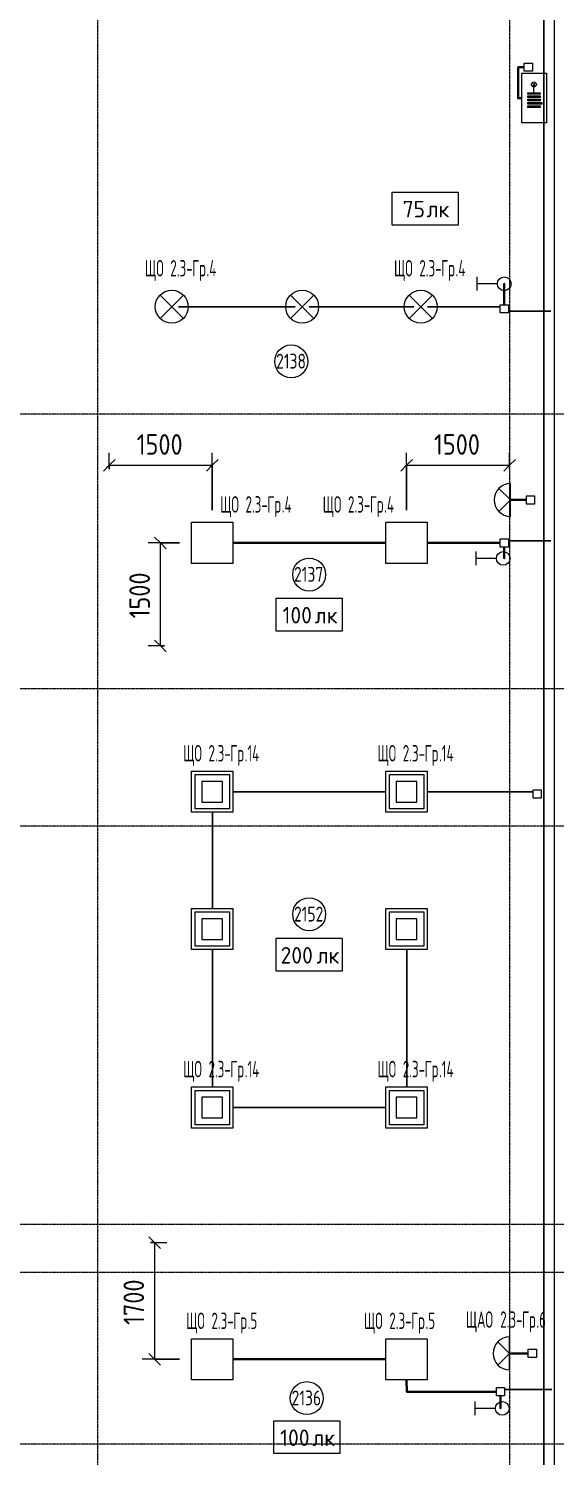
# Model space of a CAD drawing. Header units: millimetres. Extents: x -4730 to 98194, y -4296 to 93388.
# Drawn here: x 76995 to 84669, y 13820 to 34616 of the extents above; entities that cross this region are included whole.
import ezdxf

# ---------------------------------------------------------------- set-up
doc = ezdxf.new("R2010")
doc.units = ezdxf.units.MM
doc.linetypes.add('Линия сетки', pattern=[22.225, 12.7, -3.175, 3.175, -3.175])
for name, color, linetype, lineweight, true_color in [('Кабельные лотки', 5, 'Continuous', 25, 0x0000ff), ('Короба', 7, 'Continuous', 25, 0x008000), ('Типовые аннотации', 5, 'Continuous', 18, 0x0000ff)]:
    doc.layers.add(name, color=color, linetype=linetype, lineweight=lineweight, true_color=true_color)
for name, color, linetype, lineweight in [('Марки помещений', 7, 'Continuous', 9), ('Марки силовых электроприборов', 7, 'Continuous', 9), ('Осевая линия', 7, 'Continuous', 18), ('Оси', 7, 'Continuous', 9), ('Провода', 7, 'Continuous', 35), ('Размеры', 7, 'Continuous', 9), ('Размеры-120', 7, 'Continuous', 9)]:
    doc.layers.add(name, color=color, linetype=linetype, lineweight=lineweight)
doc.styles.add('GOST Common', font='GOST_Common.ttf', dxfattribs={"width": 0.6, "height": 240})
doc.styles.add('GOST Common_2', font='GOST_Common.ttf', dxfattribs={"height": 240})
doc.styles.add('GOST Common_3', font='GOST_Common.ttf', dxfattribs={"width": 0.9, "height": 300})
doc.styles.add('GOST Common_4', font='GOST_Common.ttf', dxfattribs={"width": 0.8, "height": 216})
doc.dimstyles.new('ADSK_Проверочный', dxfattribs={"dimscale": 304.8, "dimtxt": 301.714499, "dimasz": 0.556693, "dimexe": 0.590551, "dimexo": 0.590551, "dimgap": 0.19685, "dimtad": 1, "dimdec": 3, "dimrnd": 0.001, "dimdsep": 46, "dimtxsty": 'GOST Common_3', "dimblk1": 'OBLIQUE', "dimblk2": 'OBLIQUE', "dimsah": 1, "dimcen": 0.09, "dimazin": 0, "dimtfac": 1, "dimtdec": 4, "dimtix": 1, "dimtmove": 0, "dimatfit": 3, "dimfxl": 1, "dimtvp": 1, "dimtolj": 1, "dimtzin": 0, "dimarcsym": 2})

# ---------------------------------------------------------------- blocks, each defined once
blk = doc.blocks.new('DIMBLOCK254-2-й этаж')
at = {"layer": 'Размеры-120'}
for p, q in [((78170, 28197), (78170, 28437)), ((78170, 28257), (78255, 28342)), ((79670, 27602), (79670, 28437)), ((79670, 28257), (79755, 28342)), ((78170, 28257), (78085, 28172)), ((78170, 28257), (79670, 28257)), ((78170, 28257), (78170, 28197)), ((79670, 28257), (79585, 28172)), ((79670, 28257), (79670, 27602))]:
    blk.add_line(p, q, dxfattribs=at)
at = {"layer": 'Размеры-120', "color": 0, "insert": (78570, 28709), "char_height": 300, "width": 840.71, "attachment_point": 1, "line_spacing_factor": 1.022761, "style": 'GOST Common_3'}
blk.add_mtext('1500', dxfattribs=at)
blk = doc.blocks.new('_Oblique')
at = {"color": 0, "linetype": 'ByBlock', "lineweight": -2}
blk.add_line((-0.5, -0.5), (0.5, 0.5), dxfattribs=at)
blk = doc.blocks.new('DIMBLOCK255-2-й этаж')
at = {"layer": 'Размеры-120'}
for p, q in [((82500, 27602), (82500, 28437)), ((82500, 28257), (82585, 28342)), ((84000, 28197), (84000, 28437)), ((84000, 28257), (84085, 28342)), ((82500, 28257), (82415, 28172)), ((82500, 28257), (84000, 28257)), ((82500, 28257), (82500, 27602)), ((84000, 28257), (83915, 28172)), ((84000, 28257), (84000, 28197))]:
    blk.add_line(p, q, dxfattribs=at)
at = {"layer": 'Размеры-120', "color": 0, "insert": (82900, 28709), "char_height": 300, "width": 840.71, "attachment_point": 1, "line_spacing_factor": 1.022761, "style": 'GOST Common_3'}
blk.add_mtext('1500', dxfattribs=at)
blk = doc.blocks.new('DIMBLOCK256-2-й этаж')
at = {"layer": 'Размеры-120'}
for p, q in [((79195, 27125), (78735, 27125)), ((78915, 27125), (78830, 27210)), ((78915, 25625), (78915, 27125)), ((78915, 27125), (79000, 27040)), ((78915, 27125), (79195, 27125)), ((78975, 25625), (78735, 25625)), ((78915, 25625), (78830, 25710)), ((78915, 25625), (79000, 25540)), ((78915, 25625), (78975, 25625))]:
    blk.add_line(p, q, dxfattribs=at)
at = {"layer": 'Размеры-120', "color": 0, "insert": (78463, 26025), "char_height": 300, "width": 840.71, "attachment_point": 1, "rotation": 90, "line_spacing_factor": 1.022761, "style": 'GOST Common_3'}
blk.add_mtext('1500', dxfattribs=at)
blk = doc.blocks.new('DIMBLOCK257-2-й этаж')
at = {"layer": 'Размеры-120'}
for p, q in [((78830, 16935), (78745, 17020)), ((78770, 16935), (79010, 16935)), ((78830, 16935), (78770, 16935)), ((78830, 16935), (78830, 15235)), ((78830, 16935), (78915, 16850)), ((79195, 15235), (78650, 15235)), ((78830, 15235), (78745, 15320)), ((78830, 15235), (78915, 15150)), ((78830, 15235), (79195, 15235))]:
    blk.add_line(p, q, dxfattribs=at)
at = {"layer": 'Размеры-120', "color": 0, "insert": (78378, 15735), "char_height": 300, "width": 840.71, "attachment_point": 1, "rotation": 90, "line_spacing_factor": 1.022761, "style": 'GOST Common_3'}
blk.add_mtext('1700', dxfattribs=at)
blk = doc.blocks.new('Морка помещения_освещённость_ - Морка помещения_освещённость_-1484368-2-й этаж')
at = {"layer": 'Марки помещений', "color": 190, "true_color": 0x8000ff}
for p, q in [((-4, 0), (-4, 4)), ((-4, 4), (4, 4)), ((4, 4), (4, 0)), ((4, 0), (-4, 0))]:
    blk.add_line(p, q, dxfattribs=at)
blk = doc.blocks.new('ADSK_Марка_Помещение_1_ГОСТ21-501-2011 - Номер-85995-2-й этаж')
at = {"layer": 'Марки помещений'}
blk.add_circle((0, 0), 2, dxfattribs=at)

msp = doc.modelspace()

# ---------------------------------------------------------------- linework, layer by layer
at = {"layer": 'Кабельные лотки'}
msp.add_line((84497.9607, 45618.1437), (84497.9607, 2398.1437), dxfattribs=at)
at = {"layer": 'Короба'}
for p, q in [((80880, 30565), (79180, 30565)), ((82607.1664, 30565), (81080, 30565)), ((82807.1664, 30565), (83863.5482, 30565)), ((83983.5482, 30502), (84603.5482, 30502)), ((83983.5482, 27156.5), (84603.5482, 27156.5)), ((79969.764, 23501.0654), (82204.764, 23501.0654)), ((82799.764, 23501.0654), (84343.1541, 23501.0654)), ((79672.264, 21798.5654), (79672.264, 23203.5654)), ((79672.264, 19198.5654), (79672.264, 21203.5654)), ((82502.264, 21203.5654), (82502.264, 19198.5654)), ((82204.764, 18901.0654), (79969.764, 18901.0654)), ((83928.2087, 14794.297), (84614.3905, 14794.297))]:
    msp.add_line(p, q, dxfattribs=at)
at = {"layer": 'Осевая линия'}
msp.add_line((84647.9607, 45618.1437), (84647.9607, 2398.1437), dxfattribs=at)
at = {"layer": 'Оси', "linetype": 'Линия сетки'}
for p, q in [((78000, 93388.3703), (78000, -3096.3487)), ((84000, 93388.3703), (84000, -3096.3487)), ((98194.2682, 29000), (-3530.0173, 29000)), ((98194.2682, 25000), (-3530.0173, 25000)), ((98194.2682, 23000), (-3530.0173, 23000)), ((98194.2682, 17200), (-3530.0173, 17200)), ((98194.2682, 16500), (-3530.0173, 16500)), ((98194.2682, 14000), (-3530.0173, 14000))]:
    msp.add_line(p, q, dxfattribs=at)
at = {"layer": 'Провода'}
for p, q in [((84015, 27750.0006), (84245.09, 27750)), ((79970, 27125), (82200, 27125)), ((82800, 27125.0004), (83863.5482, 27125)), ((79970, 15235), (82200, 15235)), ((84000, 15320.0005), (84273.9057, 15320))]:
    msp.add_line(p, q, dxfattribs=at)
at = {"layer": 'Провода', "flags": 128}
for points in [[(84178.2548, 33601.1457), (84125, 33600), (84125, 34053.4696), (84214.1168, 34053.4683)], [(83923.5474, 30593.5), (83923.5433, 30900), (83923.5433, 30800.0033)], [(83923.5469, 27065), (83923.5433, 26900), (83923.5433, 26998.9886)], [(82501.4384, 14935), (82502.264, 14762.7991), (83808.2087, 14762.7971)], [(83868.2075, 14702.797), (83868.2038, 14520), (83868.2038, 14616.5196)]]:
    msp.add_lwpolyline(points, dxfattribs=at)
at = {"layer": 'Типовые аннотации', "color": 1, "true_color": 0xff0000}
for p, q in [((84214.1168, 34113.4675), (84334.1168, 34113.4675)), ((84214.1168, 33993.4675), (84214.1168, 34113.4675)), ((84334.1168, 34113.4675), (84334.1168, 33993.4675)), ((84178.2548, 33245.0179), (84178.2548, 33965.0179)), ((84178.2548, 33965.0179), (84538.2548, 33965.0179)), ((84334.1168, 33993.4675), (84214.1168, 33993.4675)), ((84538.2548, 33965.0179), (84538.2548, 33245.0179)), ((84355.153, 33802.1335), (84329.6971, 33827.5893)), ((84355.153, 33802.1335), (84329.6971, 33776.6776)), ((84380.6088, 33827.5893), (84355.153, 33802.1335)), ((84355.153, 33682.1335), (84355.153, 33802.1335)), ((84380.6088, 33776.6776), (84355.153, 33802.1335)), ((84265.153, 33658.1335), (84265.153, 33682.1335)), ((84265.153, 33682.1335), (84445.153, 33682.1335)), ((84445.153, 33658.1335), (84265.153, 33658.1335)), ((84265.153, 33610.1335), (84265.153, 33634.1335)), ((84265.153, 33634.1335), (84445.153, 33634.1335)), ((84445.153, 33610.1335), (84265.153, 33610.1335)), ((84265.153, 33562.1335), (84265.153, 33586.1335)), ((84265.153, 33586.1335), (84445.153, 33586.1335)), ((84445.153, 33562.1335), (84265.153, 33562.1335)), ((84265.153, 33514.1335), (84265.153, 33538.1335)), ((84265.153, 33538.1335), (84469.153, 33538.1335)), ((84469.153, 33514.1335), (84265.153, 33514.1335)), ((84265.153, 33466.1335), (84265.153, 33490.1335)), ((84265.153, 33490.1335), (84445.153, 33490.1335)), ((84445.153, 33682.1335), (84445.153, 33658.1335)), ((84445.153, 33634.1335), (84445.153, 33610.1335)), ((84445.153, 33586.1335), (84445.153, 33562.1335)), ((84445.153, 33490.1335), (84445.153, 33466.1335)), ((84469.153, 33538.1335), (84469.153, 33514.1335)), ((84445.153, 33466.1335), (84265.153, 33466.1335)), ((84538.2548, 33245.0179), (84178.2548, 33245.0179)), ((84015, 27750), (83845.2944, 27919.7056)), ((84015, 27510), (84015, 27990)), ((84015, 27750), (83845.2944, 27580.2944)), ((84245.09, 27810), (84365.09, 27810)), ((84245.09, 27690), (84245.09, 27810)), ((84365.09, 27690), (84245.09, 27690)), ((84365.09, 27810), (84365.09, 27690)), ((84000, 15320), (83830.2944, 15489.7056)), ((84000, 15080), (84000, 15560)), ((84000, 15320), (83830.2944, 15150.2944)), ((84273.9057, 15380), (84393.9057, 15380)), ((84273.9057, 15260), (84273.9057, 15380)), ((84393.9057, 15260), (84273.9057, 15260)), ((84393.9057, 15380), (84393.9057, 15260))]:
    msp.add_line(p, q, dxfattribs=at)
at = {"layer": 'Типовые аннотации'}
for p, q in [((83524.3567, 31000), (83524.3567, 30800)), ((83824.3567, 30900), (83524.3567, 30900)), ((79080, 30565), (78910.2944, 30734.7056)), ((79080, 30565), (79249.7056, 30734.7056)), ((80980, 30565), (80810.2944, 30734.7056)), ((80980, 30565), (81149.7056, 30734.7056)), ((82707.1664, 30565), (82537.4608, 30734.7056)), ((82707.1664, 30565), (82876.8721, 30734.7056)), ((79080, 30565), (78910.2944, 30395.2944)), ((79080, 30565), (79249.7056, 30395.2944)), ((80980, 30565), (80810.2944, 30395.2944)), ((80980, 30565), (81149.7056, 30395.2944)), ((82707.1664, 30565), (82537.4608, 30395.2944)), ((82707.1664, 30565), (82876.8721, 30395.2944)), ((79370, 27425), (79970, 27425)), ((79370, 26825), (79370, 27425)), ((79970, 27425), (79970, 26825)), ((82200, 27425), (82800, 27425)), ((82200, 26825), (82200, 27425)), ((82800, 27425), (82800, 26825)), ((83509.3567, 27000), (83509.3567, 26800)), ((83809.3567, 26900), (83509.3567, 26900)), ((79970, 26825), (79370, 26825)), ((82800, 26825), (82200, 26825)), ((79370, 23801.0654), (79970, 23801.0654)), ((79370, 23201.0654), (79370, 23801.0654)), ((79420, 23751.0654), (79920, 23751.0654)), ((79420, 23251.0654), (79420, 23751.0654)), ((79920, 23751.0654), (79920, 23251.0654)), ((79970, 23801.0654), (79970, 23201.0654)), ((82200, 23801.0654), (82800, 23801.0654)), ((82200, 23201.0654), (82200, 23801.0654)), ((82250, 23751.0654), (82750, 23751.0654)), ((82250, 23251.0654), (82250, 23751.0654)), ((82750, 23751.0654), (82750, 23251.0654)), ((82800, 23801.0654), (82800, 23201.0654)), ((79520, 23651.0654), (79520, 23351.0654)), ((79820, 23651.0654), (79520, 23651.0654)), ((79820, 23351.0654), (79820, 23651.0654)), ((82350, 23651.0654), (82350, 23351.0654)), ((82650, 23651.0654), (82350, 23651.0654)), ((82650, 23351.0654), (82650, 23651.0654)), ((79520, 23351.0654), (79820, 23351.0654)), ((82350, 23351.0654), (82650, 23351.0654)), ((79970, 23201.0654), (79370, 23201.0654)), ((79920, 23251.0654), (79420, 23251.0654)), ((82800, 23201.0654), (82200, 23201.0654)), ((82750, 23251.0654), (82250, 23251.0654)), ((79370, 21801.0654), (79970, 21801.0654)), ((79370, 21201.0654), (79370, 21801.0654)), ((79420, 21751.0654), (79920, 21751.0654)), ((79420, 21251.0654), (79420, 21751.0654)), ((79520, 21651.0654), (79520, 21351.0654)), ((79820, 21651.0654), (79520, 21651.0654)), ((79820, 21351.0654), (79820, 21651.0654)), ((79920, 21751.0654), (79920, 21251.0654)), ((79970, 21801.0654), (79970, 21201.0654)), ((82200, 21801.0654), (82800, 21801.0654)), ((82200, 21201.0654), (82200, 21801.0654)), ((82250, 21751.0654), (82750, 21751.0654)), ((82250, 21251.0654), (82250, 21751.0654)), ((82350, 21651.0654), (82350, 21351.0654)), ((82650, 21651.0654), (82350, 21651.0654)), ((82650, 21351.0654), (82650, 21651.0654)), ((82750, 21751.0654), (82750, 21251.0654)), ((82800, 21801.0654), (82800, 21201.0654)), ((79920, 21251.0654), (79420, 21251.0654)), ((79520, 21351.0654), (79820, 21351.0654)), ((82750, 21251.0654), (82250, 21251.0654)), ((82350, 21351.0654), (82650, 21351.0654)), ((79970, 21201.0654), (79370, 21201.0654)), ((82800, 21201.0654), (82200, 21201.0654)), ((79370, 19201.0654), (79970, 19201.0654)), ((79370, 18601.0654), (79370, 19201.0654)), ((79420, 19151.0654), (79920, 19151.0654)), ((79420, 18651.0654), (79420, 19151.0654)), ((79920, 19151.0654), (79920, 18651.0654)), ((79970, 19201.0654), (79970, 18601.0654)), ((82200, 19201.0654), (82800, 19201.0654)), ((82200, 18601.0654), (82200, 19201.0654)), ((82250, 19151.0654), (82750, 19151.0654)), ((82250, 18651.0654), (82250, 19151.0654)), ((82750, 19151.0654), (82750, 18651.0654)), ((82800, 19201.0654), (82800, 18601.0654)), ((79520, 19051.0654), (79520, 18751.0654)), ((79820, 19051.0654), (79520, 19051.0654)), ((79820, 18751.0654), (79820, 19051.0654)), ((82350, 19051.0654), (82350, 18751.0654)), ((82650, 19051.0654), (82350, 19051.0654)), ((82650, 18751.0654), (82650, 19051.0654)), ((79520, 18751.0654), (79820, 18751.0654)), ((82350, 18751.0654), (82650, 18751.0654)), ((79970, 18601.0654), (79370, 18601.0654)), ((79920, 18651.0654), (79420, 18651.0654)), ((82800, 18601.0654), (82200, 18601.0654)), ((82750, 18651.0654), (82250, 18651.0654)), ((79370, 15535), (79970, 15535)), ((79370, 14935), (79370, 15535)), ((79970, 15535), (79970, 14935)), ((82200, 15535), (82800, 15535)), ((82200, 14935), (82200, 15535)), ((82800, 15535), (82800, 14935)), ((79970, 14935), (79370, 14935)), ((82800, 14935), (82200, 14935)), ((83494.3567, 14620), (83494.3567, 14420)), ((83794.3567, 14520), (83494.3567, 14520))]:
    msp.add_line(p, q, dxfattribs=at)
at = {"layer": 'Типовые аннотации', "color": 7}
for p, q in [((83863.5482, 30593.5), (83983.5482, 30593.5)), ((83863.5482, 30473.5), (83863.5482, 30593.5)), ((83983.5482, 30593.5), (83983.5482, 30473.5)), ((83983.5482, 30473.5), (83863.5482, 30473.5)), ((83863.5482, 27185), (83983.5482, 27185)), ((83863.5482, 27065), (83863.5482, 27185)), ((83983.5482, 27065), (83863.5482, 27065)), ((83983.5482, 27185), (83983.5482, 27065)), ((83808.2087, 14822.797), (83928.2087, 14822.797)), ((83808.2087, 14702.797), (83808.2087, 14822.797)), ((83928.2087, 14822.797), (83928.2087, 14702.797)), ((83928.2087, 14702.797), (83808.2087, 14702.797))]:
    msp.add_line(p, q, dxfattribs=at)
at = {"layer": 'Типовые аннотации', "color": 16, "true_color": 0x800000}
for p, q in [((84343.1541, 23529.5654), (84463.1541, 23529.5654)), ((84343.1541, 23409.5654), (84343.1541, 23529.5654)), ((84463.1541, 23529.5654), (84463.1541, 23409.5654)), ((84463.1541, 23409.5654), (84343.1541, 23409.5654))]:
    msp.add_line(p, q, dxfattribs=at)
at = {"layer": 'Типовые аннотации', "color": 1, "true_color": 0xff0000}
msp.add_circle((84355.153, 33802.1335), 36, dxfattribs=at)
at = {"layer": 'Типовые аннотации'}
for centre, radius in [((83924.3567, 30900), 100), ((79080, 30565), 240), ((80980, 30565), 240), ((82707.1664, 30565), 240), ((83909.3567, 26900), 100), ((83894.3567, 14520), 100)]:
    msp.add_circle(centre, radius, dxfattribs=at)
at = {"layer": 'Типовые аннотации', "color": 1, "true_color": 0xff0000}
for centre in [(84015, 27750), (84000, 15320)]:
    msp.add_arc(centre, 240, 90, 270, dxfattribs=at)

# ---------------------------------------------------------------- block references
at = {"layer": 'Марки помещений', "color": 190, "true_color": 0x8000ff, "xscale": 120, "yscale": 120, "zscale": 120}
for p in [(82770.524, 31754.618), (81082.0159, 25840.437), (81082.0159, 20886.6807), (81047.5756, 13860.3178)]:
    msp.add_blockref('Морка помещения_освещённость_ - Морка помещения_освещённость_-1484368-2-й этаж', p, dxfattribs=at)
at = {"layer": 'Марки помещений', "xscale": 120, "yscale": 120, "zscale": 120}
for p in [(80821.6068, 29768.9023), (81082.0159, 26664.3848), (81082.0159, 21715.9865), (81047.5756, 14668.9605)]:
    msp.add_blockref('ADSK_Марка_Помещение_1_ГОСТ21-501-2011 - Номер-85995-2-й этаж', p, dxfattribs=at)

# ---------------------------------------------------------------- texts
at = {"layer": 'Марки помещений', "color": 190, "true_color": 0x8000ff, "char_height": 240, "attachment_point": 1, "style": 'GOST Common_2'}
for s, insert, width in [('75', (82442.0401, 32106.33), 423.291), ('лк', (82791.2901, 32106.33), 413.67075), ('100', (80694.1321, 26192.149), 567.59475), ('лк', (81162.4446, 26192.149), 413.67075), ('200', (80665.9321, 21238.3927), 634.9365), ('лк', (81189.8071, 21238.3927), 413.67075), ('100', (80659.6917, 14212.0297), 567.59475), ('лк', (81128.0042, 14212.0297), 413.67075)]:
    msp.add_mtext(s, dxfattribs=dict(at, insert=insert, width=width))
at = {"layer": 'Марки помещений', "char_height": 216, "width": 546.4302, "attachment_point": 1, "style": 'GOST Common_4'}
for s, insert in [('2138', (80600.4909, 29879.6896)), ('2137', (80860.9, 26775.172)), ('2152', (80860.9, 21826.7738)), ('2136', (80826.4597, 14779.7477))]:
    msp.add_mtext(s, dxfattribs=dict(at, insert=insert))
at = {"layer": 'Марки силовых электроприборов', "char_height": 240, "attachment_point": 1, "style": 'GOST Common'}
for s, insert, width in [('ЩО', (78691.1014, 31245.1824), 340.55685), (' 2.3-', (78972.0889, 31245.1824), 490.63275), ('Гр', (79376.9014, 31245.1824), 253.9746), ('.4', (79586.4514, 31245.1824), 196.2531), ('ЩО', (82318.2678, 31245.1824), 340.55685), (' 2.3-', (82599.2553, 31245.1824), 490.63275), ('Гр', (83004.0678, 31245.1824), 253.9746), ('.4', (83213.6178, 31245.1824), 196.2531), ('ЩО', (79786.3914, 27805.1824), 340.55685), (' 2.3-', (80067.3789, 27805.1824), 490.63275), ('Гр', (80472.1914, 27805.1824), 253.9746), ('.4', (80681.7414, 27805.1824), 196.2531), ('ЩО', (81279.0782, 27805.1824), 340.55685), (' 2.3-', (81560.0657, 27805.1824), 490.63275), ('Гр', (81964.8782, 27805.1824), 253.9746), ('.4', (82174.4282, 27805.1824), 196.2531), ('ЩО', (79247.3653, 24181.2478), 340.55685), (' 2.3-', (79528.3528, 24181.2478), 490.63275), ('Гр', (79933.1653, 24181.2478), 253.9746), ('.14', (80142.7153, 24181.2478), 282.83535), ('ЩО', (82077.3653, 24181.2478), 340.55685), (' 2.3-', (82358.3528, 24181.2478), 490.63275), ('Гр', (82763.1653, 24181.2478), 253.9746), ('.14', (82972.7153, 24181.2478), 282.83535), ('ЩО', (79247.3653, 19581.2478), 340.55685), (' 2.3-', (79528.3528, 19581.2478), 490.63275), ('Гр', (79933.1653, 19581.2478), 253.9746), ('.14', (80142.7153, 19581.2478), 282.83535), ('ЩО', (82077.3653, 19581.2478), 340.55685), (' 2.3-', (82358.3528, 19581.2478), 490.63275), ('Гр', (82763.1653, 19581.2478), 253.9746), ('.14', (82972.7153, 19581.2478), 282.83535), ('ЩО', (79290.5653, 15915.1824), 340.55685), (' 2.3-', (79571.5528, 15915.1824), 490.63275), ('Гр', (79976.3653, 15915.1824), 253.9746), ('.5', (80185.9153, 15915.1824), 178.93665), ('ЩО', (81880.5653, 15915.1824), 340.55685), (' 2.3-', (82161.5528, 15915.1824), 490.63275), ('Гр', (82566.3653, 15915.1824), 253.9746), ('.5', (82775.9153, 15915.1824), 178.93665), ('ЩАО', (83362.8926, 15933.3363), 502.17705), (' 2.3-', (83777.2301, 15933.3363), 490.63275), ('Гр', (84182.0426, 15933.3363), 253.9746), ('.6', (84391.5926, 15933.3363), 178.93665)]:
    msp.add_mtext(s, dxfattribs=dict(at, insert=insert, width=width))

# ---------------------------------------------------------------- dimensions: what is measured, and where the dimension line sits
at = {"layer": 'Размеры'}
for base, p1, p2, picture, middle in [((79670, 28257.204), (78170, 28377.1859), (79670, 27422.5), 'DIMBLOCK254-2-й этаж', (78920, 28467.204)), ((84000, 28257.204), (82500, 27422.5), (84000, 28377.1859), 'DIMBLOCK255-2-й этаж', (83250, 28467.204))]:
    dim = msp.add_linear_dim(base=base, p1=p1, p2=p2, dimstyle='ADSK_Проверочный', override={"dimpost": '<>', "dimfxl": 1778.039678}, dxfattribs=at)
    dim.commit()
    dim.dimension.update_dxf_attribs({"geometry": picture, "text_midpoint": middle})
for base, p1, p2, override, picture, middle in [((78915.1895, 27125), (78795.2076, 25625), (79374.764, 27125), {"dimpost": '<>', "dimfxl": 1608.068908}, 'DIMBLOCK256-2-й этаж', (78705.1895, 26375)), ((78830.1478, 15235), (78950.1297, 16935), (79374.764, 15235), {"dimpost": '<>', "dimfxl": 1752.231237}, 'DIMBLOCK257-2-й этаж', (78620.1478, 16085))]:
    dim = msp.add_linear_dim(base=base, p1=p1, p2=p2, angle=90, dimstyle='ADSK_Проверочный', override=override, dxfattribs=at)
    dim.commit()
    dim.dimension.update_dxf_attribs({"geometry": picture, "text_midpoint": middle})

doc.saveas('drawing.dxf')
